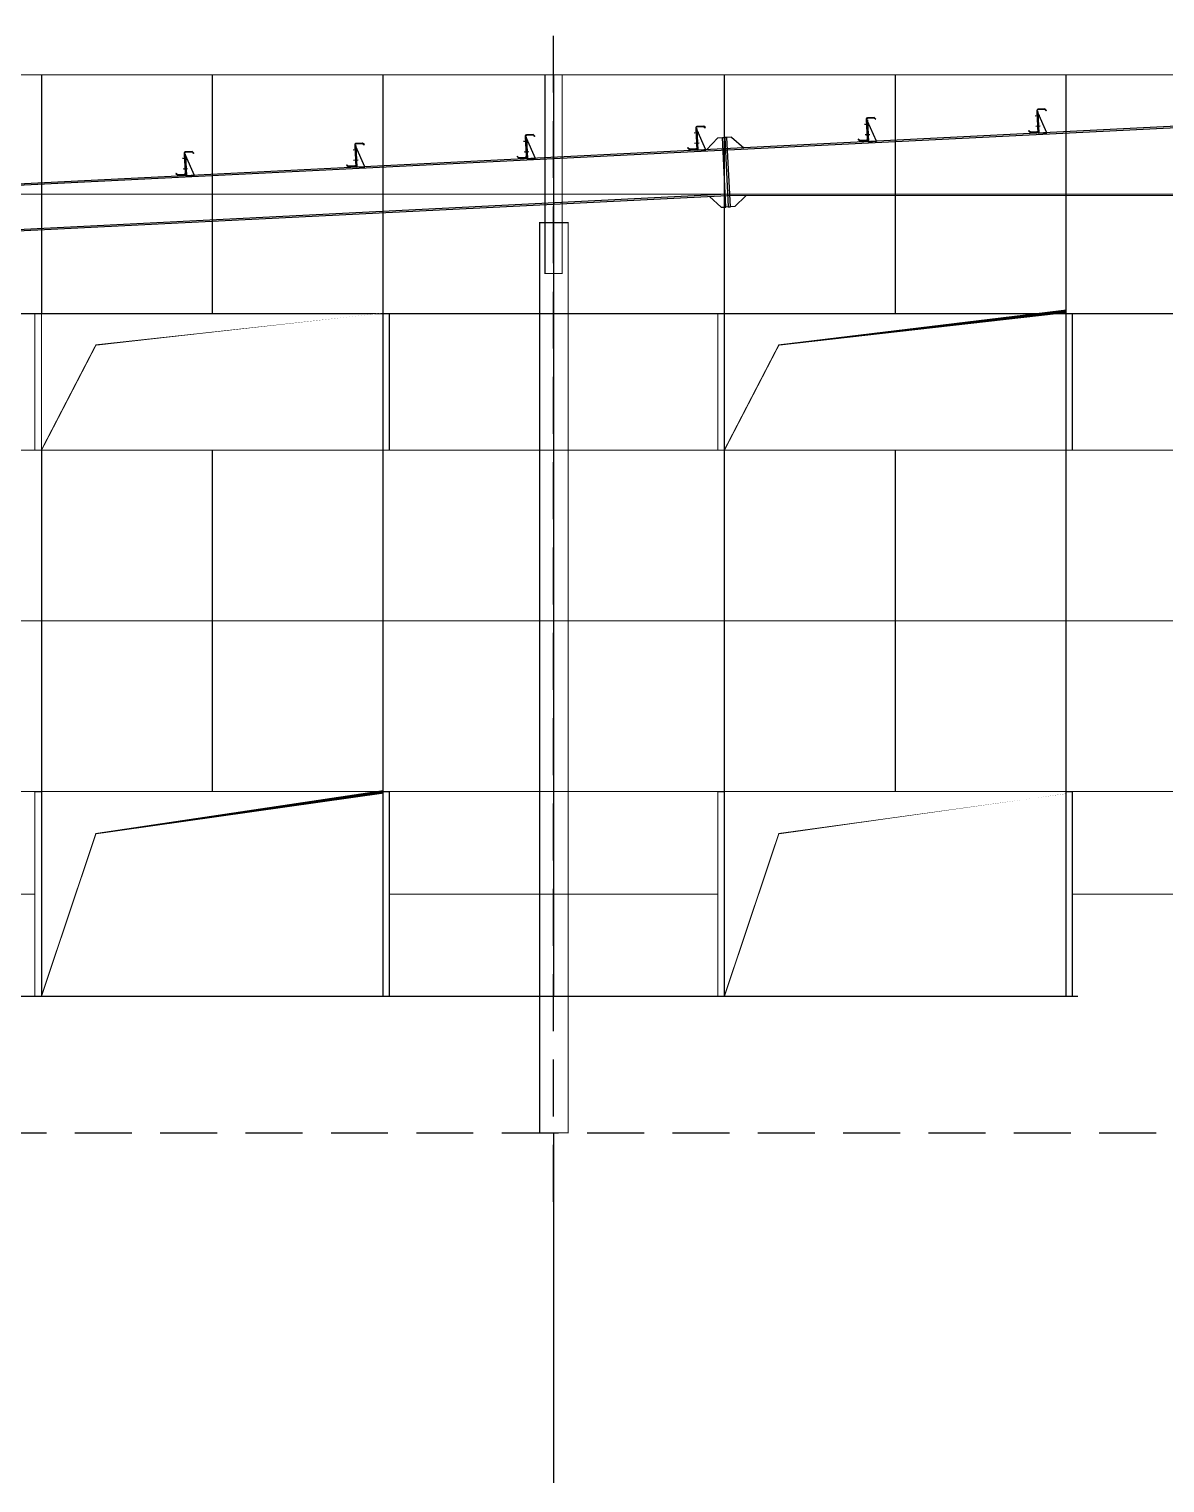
# Model space of a CAD drawing. Extents: x 180850 to 1400258, y 48356 to 327067.
# Drawn here: x 1213655 to 1223634, y 162646 to 175425 of the extents above; entities that cross this region are included whole.
import ezdxf

# ---------------------------------------------------------------- set-up
doc = ezdxf.new("R2010")
doc.units = 0
doc.header["$LTSCALE"] = 1000
doc.linetypes.add('DASHED', pattern=[0.75, 0.5, -0.25])
for name, color, linetype in [('AXIS', 3, 'Continuous'), ('GL', 150, 'Continuous'), ('LT', 27, 'Continuous'), ('PZ', 202, 'Continuous')]:
    doc.layers.add(name, color=color, linetype=linetype)

# ---------------------------------------------------------------- blocks, each defined once
blk = doc.blocks.new('A$C68553040')
at = {"layer": 'GL'}
for p, q in [((18004.31003666017, 8861.887963403482), (829.5490711848252, 8003.149915130576)), ((18004.31003666017, 8873.902954040212), (829.7887717462145, 8015.176890795352)), ((13520.12374630431, 8249.19395163178, 1.392271750422225e-05), (3546.986702228896, 7750.537099429406)), ((13520.72299770731, 8237.208923565224, 1.392271750422225e-05), (3547.58595363237, 7738.55207136285)), ((17623.94291051943, 8248.419682057458, -0.0269881532153326), (13520.0822853744, 8250.023170219152, 1.721782697294838e-05)), ((17623.9508498162, 8237.219227854803, 1.202146251215724), (13520.68123319675, 8238.044213775778))]:
    blk.add_line(p, q, dxfattribs=at)
at = {"layer": 'LT', "color": 1, "linetype": 'Continuous'}
for p, q in [((14764.852057382, 8864.380575537449, -4.000000000042824), (14724.99634530582, 8862.38778993598, -4.000000000042824)), ((14764.852057382, 8864.380575537449, -4.000000000042824), (14724.99634530582, 8862.38778993598, -4.000000000042824)), ((16262.98056569882, 8939.287000953336, -4.000000000042824), (16223.12485362263, 8937.294215351809, -4.000000000042824)), ((16262.98056569882, 8939.287000953336, -4.000000000042824), (16223.12485362263, 8937.294215351809, -4.000000000042824)), ((16267.55088775046, 8847.880559934012, -4.000000000042824), (16227.69517567474, 8845.887774326839, -4.000000000042824)), ((16267.55088775046, 8847.880559934012, -4.000000000042824), (16227.69517567474, 8845.887774326839, -4.000000000042824)), ((11768.59504074836, 8714.567724705674, -4.000000000042824), (11728.73932867218, 8712.574939104263, -4.000000000042824)), ((11768.59504074836, 8714.567724705674, -4.000000000042824), (11728.73932867218, 8712.574939104263, -4.000000000042824)), ((13266.72354906518, 8789.474150121561, -4.000000000042824), (13226.867836989, 8787.48136452015, -4.000000000042824)), ((13266.72354906518, 8789.474150121561, -4.000000000042824), (13226.867836989, 8787.48136452015, -4.000000000042824)), ((13271.29387111682, 8698.067709102179, -4.000000000042824), (13231.43815904111, 8696.07492349518, -4.000000000042824)), ((13271.29387111682, 8698.067709102179, -4.000000000042824), (13231.43815904111, 8696.07492349518, -4.000000000042824)), ((14769.42237943364, 8772.974134518066, -4.000000000042824), (14729.56666735793, 8770.98134891101, -4.000000000042824)), ((14769.42237943364, 8772.974134518066, -4.000000000042824), (14729.56666735793, 8770.98134891101, -4.000000000042824)), ((8772.338024114724, 8564.754873874073, -4.000000000042824), (8732.48231203854, 8562.762088272662, -4.000000000042824)), ((8772.338024114724, 8564.754873874073, -4.000000000042824), (8732.48231203854, 8562.762088272662, -4.000000000042824)), ((10270.46653243154, 8639.661299289903, -4.000000000042824), (10230.61082035536, 8637.668513688259, -4.000000000042824)), ((10270.46653243154, 8639.661299289903, -4.000000000042824), (10230.61082035536, 8637.668513688259, -4.000000000042824)), ((11773.16536280001, 8623.161283686408, -4.000000000042824), (11733.30965072429, 8621.168498079292, -4.000000000042824)), ((11773.16536280001, 8623.161283686408, -4.000000000042824), (11733.30965072429, 8621.168498079292, -4.000000000042824)), ((8776.908346166369, 8473.348432854633, -4.000000000042824), (8737.052634090418, 8471.355647247634, -4.000000000042824)), ((8776.908346166369, 8473.348432854633, -4.000000000042824), (8737.052634090418, 8471.355647247634, -4.000000000042824)), ((10275.03685448319, 8548.254858270579, -4.000000000042824), (10235.18114240747, 8546.262072663289, -4.000000000042824)), ((10275.03685448319, 8548.254858270579, -4.000000000042824), (10235.18114240747, 8546.262072663289, -4.000000000042824))]:
    blk.add_line(p, q, dxfattribs=at)
at = {"layer": 'LT', "elevation": -4.000000000035434}
for points in [[(16240.66321905144, 8982.966709444474, -0.4142135623730951), (16250.15136627108, 8993.453609002987), (16305.8391592945, 8996.237998655066), (16319.95920964703, 8983.462715002242), (16321.97194961924, 8985.68732233916), (16306.93043673597, 8999.296310186037), (16247.00529640401, 8996.30005316902, 0.414213562373095), (16237.51714918436, 8985.813153610565), (16246.3561073849, 8809.033989629475, -0.4142135623730951), (16236.86796016572, 8798.547090070904), (16181.18016714207, 8795.762700418942), (16167.06011678837, 8808.537984072056), (16165.04737681663, 8806.313376734732), (16180.08888970036, 8792.704388887854), (16240.01403003326, 8795.700645905046, 0.4142135623730951), (16249.50217725243, 8806.187545463443), (16240.66321905144, 8982.966709444474)], [(13244.4062024178, 8833.153858612874, -0.4142135623730951), (13253.89434963744, 8843.640758171328), (13309.58214266086, 8846.42514782329), (13323.70219301339, 8833.649864170351), (13325.7149329856, 8835.8744715075), (13310.67342010234, 8849.483459354262), (13250.74827977037, 8846.487202337128, 0.414213562373095), (13241.26013255049, 8836.000302778673), (13250.09909075126, 8659.2211387977, -0.4142135623730951), (13240.61094353208, 8648.734239239246), (13184.92315050866, 8645.949849587283), (13170.80310015474, 8658.72513324034), (13168.79036018299, 8656.500525903073), (13183.83187306672, 8642.891538056196), (13243.75701339962, 8645.88779507333, 0.4142135623730951), (13253.2451606188, 8656.374694631784), (13244.4062024178, 8833.153858612874)], [(14742.53471073462, 8908.060284028645, -0.4142135623730951), (14752.02285795426, 8918.5471835871), (14807.71065097768, 8921.331573239062), (14821.83070133021, 8908.556289586239), (14823.84344130242, 8910.780896923272), (14808.80192841915, 8924.38988477015), (14748.87678808719, 8921.393627753016, 0.414213562373095), (14739.38864086755, 8910.906728194619), (14748.22759906808, 8734.127564213471, -0.4142135623730951), (14738.7394518489, 8723.640664655017), (14683.05165882548, 8720.856275003112), (14668.93160847155, 8733.631558656227), (14666.91886849981, 8731.406951318902), (14681.96038138354, 8717.797963472025), (14741.88552171644, 8720.794220489275, 0.4142135623730951), (14751.37366893562, 8731.281120047555), (14742.53471073462, 8908.060284028645)], [(10248.14918578416, 8683.34100778104, -0.4142135623730951), (10257.6373330038, 8693.827907339437), (10313.32512602722, 8696.612296991632), (10327.44517637976, 8683.837013338692), (10329.45791635197, 8686.061620675726), (10314.4164034687, 8699.670608522603), (10254.49126313673, 8696.674351505586, 0.414213562373095), (10245.00311591709, 8686.187451947073), (10253.84207411762, 8509.408287965925, -0.4142135623730951), (10244.35392689845, 8498.921388407529), (10188.66613387503, 8496.13699875545), (10174.5460835211, 8508.91228240868), (10172.53334354935, 8506.68767507124), (10187.57485643309, 8493.078687224304), (10247.49999676598, 8496.074944241613, 0.4142135623730951), (10256.98814398493, 8506.56184380001), (10248.14918578416, 8683.34100778104)], [(11746.27769410098, 8758.24743319687, -0.4142135623730951), (11755.76584132062, 8768.734332755383), (11811.45363434404, 8771.51872240752), (11825.57368469657, 8758.743438754522), (11827.58642466879, 8760.96804609173), (11812.54491178552, 8774.577033938374), (11752.61977145355, 8771.580776921357, 0.414213562373095), (11743.13162423391, 8761.093877362902), (11751.97058243444, 8584.314713381871, -0.4142135623730951), (11742.48243521526, 8573.827813823475), (11686.79464219185, 8571.043424171396), (11672.67459183792, 8583.818707824394), (11670.66185186617, 8581.594100487186), (11685.7033647499, 8567.985112640308), (11745.62850508257, 8570.981369657442, 0.4142135623730951), (11755.11665230198, 8581.468269215897), (11746.27769410098, 8758.24743319687)], [(8750.020677467342, 8608.434582365328, -0.4142135623730951), (8759.508824686985, 8618.921481923782), (8815.196617710404, 8621.705871575745), (8829.316668062937, 8608.930587922805), (8831.329408035148, 8611.155195260013), (8816.28789515188, 8624.764183106774), (8756.362754819915, 8621.767926089582, 0.414213562373095), (8746.874607600272, 8611.281026531127), (8755.713565800805, 8434.501862550154, -0.4142135623730951), (8746.225418581627, 8424.014962991758), (8690.537625558209, 8421.230573339737), (8676.41757520428, 8434.005856992793), (8674.404835232534, 8431.781249655527), (8689.446348116267, 8418.17226180865), (8749.371488449164, 8421.168518825783, 0.4142135623730951), (8758.859635668341, 8431.655418384238), (8750.020677467342, 8608.434582365328)]]:
    blk.add_lwpolyline(points, format="xyb", dxfattribs=at)
at = {"layer": 'LT'}
for points in [[(16240.9129071366, 8977.972947750357), (16246.90542116901, 8978.272573451977), (16256.49344362505, 8786.512124387722), (16250.50092959218, 8786.212498686276)], [(16247.40479733888, 8968.285050063278), (16256.49344362505, 8786.512124387722), (16326.39168114681, 8790.007036264753)], [(13244.65589050273, 8828.160096918582), (13250.64840453537, 8828.459722620319), (13260.23642699141, 8636.699273555889), (13254.24391295854, 8636.399647854385)], [(13251.14778070524, 8818.47219923156), (13260.23642699141, 8636.699273555889), (13330.13466451317, 8640.194185432862)], [(14742.78439881979, 8903.06652233447), (14748.77691285219, 8903.36614803609), (14758.36493530823, 8711.605698971834), (14752.37242127536, 8711.30607327033)], [(14749.27628902183, 8893.37862464739), (14758.36493530823, 8711.605698971834), (14828.26317282999, 8715.100610848749)], [(11746.52738218615, 8753.253671502636), (11752.51989621855, 8753.553297204431), (11762.10791867436, 8561.792848140118), (11756.11540464172, 8561.493222438614)], [(11753.01927238842, 8743.565773815732), (11762.10791867436, 8561.792848140118), (11832.00615619635, 8565.28776001709)], [(8750.270365552511, 8603.440820671036), (8756.262879585149, 8603.740446372773), (8765.850902040955, 8411.979997308343), (8759.858388007851, 8411.680371606839)], [(8756.762255754787, 8593.752922983957), (8765.850902040955, 8411.979997308343), (8835.749139562715, 8415.474909185374)], [(10248.39887386933, 8678.347246086807), (10254.39138790173, 8678.646871788427), (10263.97941035754, 8486.886422724288), (10257.9868963249, 8486.586797022726)], [(10254.89076407161, 8668.65934839996), (10263.97941035754, 8486.886422724288), (10333.87764787953, 8490.38133460132)]]:
    blk.add_lwpolyline(points, close=True, dxfattribs=at)
at = {"layer": 'LT', "color": 1, "linetype": 'Continuous'}
for points in [[(16240.51265646936, 8925.903007869376, -4.000000000042824), (16239.2896542144, 8950.363053006004, -4.000000000042824), (16249.50142752053, 8926.352446420584, -4.000000000042824), (16248.2784252665, 8950.812491557735, -4.000000000042824)], [(16240.51265646936, 8925.903007869376, -4.000000000042824), (16239.2896542144, 8950.363053006004, -4.000000000042824), (16249.50142752053, 8926.352446420584, -4.000000000042824), (16248.2784252665, 8950.812491557735, -4.000000000042824)], [(14742.38414815255, 8850.996582453605, -4.000000000042824), (14741.16114589758, 8875.456627590116, -4.000000000042824), (14751.37291920371, 8851.446021004755, -4.000000000042824), (14750.14991694968, 8875.906066141848, -4.000000000042824)], [(14742.38414815255, 8850.996582453605, -4.000000000042824), (14741.16114589758, 8875.456627590116, -4.000000000042824), (14751.37291920371, 8851.446021004755, -4.000000000042824), (14750.14991694968, 8875.906066141848, -4.000000000042824)], [(16243.85997626372, 8858.956611981383, -4.000000000042824), (16245.0829785238, 8834.496566845104, -4.000000000042824), (16252.84874731535, 8859.406050535385, -4.000000000042824), (16254.07174957497, 8834.94600539864, -4.000000000042824)], [(16243.85997626372, 8858.956611981383, -4.000000000042824), (16245.0829785238, 8834.496566845104, -4.000000000042824), (16252.84874731535, 8859.406050535385, -4.000000000042824), (16254.07174957497, 8834.94600539864, -4.000000000042824)], [(11746.12713151891, 8701.18373162183, -4.000000000042824), (11744.90412926394, 8725.643776758458, -4.000000000042824), (11755.11590257008, 8701.633170173038, -4.000000000042824), (11753.89290031604, 8726.093215310131, -4.000000000042824)], [(11746.12713151891, 8701.18373162183, -4.000000000042824), (11744.90412926394, 8725.643776758458, -4.000000000042824), (11755.11590257008, 8701.633170173038, -4.000000000042824), (11753.89290031604, 8726.093215310131, -4.000000000042824)], [(13244.25563983573, 8776.090157037717, -4.000000000042824), (13243.03263758076, 8800.550202174287, -4.000000000042824), (13253.24441088689, 8776.539595588925, -4.000000000042824), (13252.02140863286, 8800.999640725902, -4.000000000042824)], [(13244.25563983573, 8776.090157037717, -4.000000000042824), (13243.03263758076, 8800.550202174287, -4.000000000042824), (13253.24441088689, 8776.539595588925, -4.000000000042824), (13252.02140863286, 8800.999640725902, -4.000000000042824)], [(13247.60295963008, 8709.143761149491, -4.000000000042824), (13248.82596189016, 8684.683716013446, -4.000000000042824), (13256.59173068171, 8709.593199703493, -4.000000000042824), (13257.81473294133, 8685.133154566865, -4.000000000042824)], [(13247.60295963008, 8709.143761149491, -4.000000000042824), (13248.82596189016, 8684.683716013446, -4.000000000042824), (13256.59173068171, 8709.593199703493, -4.000000000042824), (13257.81473294133, 8685.133154566865, -4.000000000042824)], [(14745.7314679469, 8784.050186565437, -4.000000000042824), (14746.95447020698, 8759.590141429275, -4.000000000042824), (14754.72023899853, 8784.49962511938, -4.000000000042824), (14755.94324125815, 8760.039579982636, -4.000000000042824)], [(14745.7314679469, 8784.050186565437, -4.000000000042824), (14746.95447020698, 8759.590141429275, -4.000000000042824), (14754.72023899853, 8784.49962511938, -4.000000000042824), (14755.94324125815, 8760.039579982636, -4.000000000042824)], [(8749.87011488527, 8551.370880790171, -4.000000000042824), (8748.647112630308, 8575.830925926683, -4.000000000042824), (8758.858885936439, 8551.82031934138, -4.000000000042824), (8757.635883682175, 8576.280364478356, -4.000000000042824)], [(8749.87011488527, 8551.370880790171, -4.000000000042824), (8748.647112630308, 8575.830925926683, -4.000000000042824), (8758.858885936439, 8551.82031934138, -4.000000000042824), (8757.635883682175, 8576.280364478356, -4.000000000042824)], [(10247.99862320209, 8626.277306205942, -4.000000000042824), (10246.77562094713, 8650.737351342686, -4.000000000042824), (10256.98739425326, 8626.726744757092, -4.000000000042824), (10255.76439199923, 8651.186789894302, -4.000000000042824)], [(10247.99862320209, 8626.277306205942, -4.000000000042824), (10246.77562094713, 8650.737351342686, -4.000000000042824), (10256.98739425326, 8626.726744757092, -4.000000000042824), (10255.76439199923, 8651.186789894302, -4.000000000042824)], [(11749.47445131303, 8634.23733573372, -4.000000000042824), (11750.69745357335, 8609.777290597558, -4.000000000042824), (11758.4632223649, 8634.686774287664, -4.000000000042824), (11759.68622462451, 8610.226729151036, -4.000000000042824)], [(11749.47445131303, 8634.23733573372, -4.000000000042824), (11750.69745357335, 8609.777290597558, -4.000000000042824), (11758.4632223649, 8634.686774287664, -4.000000000042824), (11759.68622462451, 8610.226729151036, -4.000000000042824)], [(8753.217434679624, 8484.424484901945, -4.000000000042824), (8754.440436939476, 8459.9644397659, -4.000000000042824), (8762.206205731258, 8484.873923455947, -4.000000000042824), (8763.429207990877, 8460.41387831932, -4.000000000042824)], [(8753.217434679624, 8484.424484901945, -4.000000000042824), (8754.440436939476, 8459.9644397659, -4.000000000042824), (8762.206205731258, 8484.873923455947, -4.000000000042824), (8763.429207990877, 8460.41387831932, -4.000000000042824)], [(10251.34594299644, 8559.330910317833, -4.000000000042824), (10252.56894525653, 8534.870865181554, -4.000000000042824), (10260.33471404808, 8559.780348871893, -4.000000000042824), (10261.5577163077, 8535.32030373509, -4.000000000042824)], [(10251.34594299644, 8559.330910317833, -4.000000000042824), (10252.56894525653, 8534.870865181554, -4.000000000042824), (10260.33471404808, 8559.780348871893, -4.000000000042824), (10261.5577163077, 8535.32030373509, -4.000000000042824)]]:
    blk.add_solid(points, dxfattribs=at)
at = {"layer": 'PZ'}
for p, q in [((13435.22979749832, 8745.573864054517, -1.999999999974529), (13335.51588373072, 8640.467019429896, -4.018398004401605)), ((13435.22979749832, 8745.573864054517, -1.999999999974529), (13335.51588373072, 8640.467019429896, -4.018398004401605)), ((13435.22979749832, 8745.573864054517, -1.999999999974529), (13475.17989105545, 8747.57136873249, -1.999999999974529)), ((13435.22979749832, 8745.573864054517, -1.999999999974529), (13475.17989105545, 8747.57136873249, -1.999999999974529)), ((13555.08007816691, 8751.5663780889, -1.999999999974529), (13515.12998461025, 8749.568873410579, -1.999999999974529)), ((13555.08007816691, 8751.5663780889, -1.999999999974529), (13515.12998461025, 8749.568873410579, -1.999999999974529)), ((13555.08007816691, 8751.5663780889, -1.999999999974529), (13664.78113896213, 8656.930282193935, -4.018398004401605)), ((13555.08007816691, 8751.5663780889, -1.999999999974529), (13664.78113896213, 8656.930282193935, -4.018398004401605)), ((13465.75420589093, 8135.085696345661), (13363.06020892644, 8230.075918471091)), ((13465.75420589093, 8135.085696345661), (13363.06020892644, 8230.075918471091)), ((13585.60448655952, 8141.078210381325), (13682.13836826896, 8236.724760051351)), ((13585.60448655952, 8141.078210381325), (13682.13836826896, 8236.724760051351)), ((13465.75420589093, 8135.085696345661), (13505.70429944759, 8137.083201024448)), ((13465.75420589093, 8135.085696345661), (13505.70429944759, 8137.083201024448)), ((13585.60448655952, 8141.078210381325), (13545.65439300286, 8139.080705702829)), ((13585.60448655952, 8141.078210381325), (13545.65439300286, 8139.080705702829))]:
    blk.add_line(p, q, dxfattribs=at)
for points in [[(13525.67934621754, 8138.081953362911), (13505.70429943991, 8137.083201023866), (13475.17989105359, 8747.571368732257), (13495.15493783122, 8748.570121071301)], [(13525.67934621754, 8138.081953362911), (13505.70429943991, 8137.083201023866), (13475.17989105359, 8747.571368732257), (13495.15493783122, 8748.570121071301)], [(13525.67934621638, 8138.081953362911), (13545.65439300286, 8139.080705702829), (13515.12998461025, 8749.568873410579), (13495.15493783262, 8748.570121071592)], [(13525.67934621638, 8138.081953362911), (13545.65439300286, 8139.080705702829), (13515.12998461025, 8749.568873410579), (13495.15493783262, 8748.570121071592)]]:
    blk.add_lwpolyline(points, close=True, dxfattribs=at)
blk = doc.blocks.new('A$C5D176E33')
at = {"layer": 'LT', "linetype": 'DASHED'}
for p, q in [((13060.18621551734, 20193.91099197528), (13060.18621551734, 30501.96567437804)), ((604.5345429521985, 20800.31539618474), (37938.8950018473, 20800.31539618474))]:
    blk.add_line(p, q, dxfattribs=at)
at = {"layer": 'LT', "linetype": 'DASHED', "const_width": 10}
for points in [[(36810.18621552014, 30100.31539633029), (1310.186215517577, 30100.31539618474)], [(36810.18621552014, 29050.31497941248), (1310.186215517577, 29050.31497926693)], [(36810.18621552014, 28000.31456249658), (1310.186311465222, 28000.31456235104)], [(36810.18621552014, 26800.31538692222), (1310.186215517577, 26800.31538677559)], [(36810.18621552014, 25300.31538692222), (1310.186215523863, 25300.31538677559)], [(36810.18621552014, 23800.39455756708), (1310.186215523863, 23800.39455742046)], [(5742.143227499444, 22898.62789644627), (8503.229203544324, 22898.62789645637)], [(14503.22920354432, 22898.6278964667), (11617.14322749898, 22898.62789625325)], [(20503.22920354456, 22898.62789646408), (17617.14322749921, 22898.62789625063)], [(17668.18626338802, 22000.31539631006), (1310.186215517577, 22000.31539626478)]]:
    blk.add_lwpolyline(points, dxfattribs=at)
for points in [[(12985.18621551851, 30100.3153961795), (13135.18621551804, 30100.3153961795), (13135.18621551758, 28354.04173073295), (12985.18621551804, 28354.04173073295)], [(12938.18621542933, 20800.3153961795), (12938.18632203783, 28800.3153961795), (13188.18632200663, 28800.3153961795), (13188.18621539813, 20800.3153961795)], [(8503.229203547351, 28000.31538683022), (8560.186215515248, 28000.31538683022), (8560.186215511523, 26800.31538680065), (8503.229203543626, 26800.31538680065)], [(9039.139292627573, 27725.03491458701), (11560.18621551478, 28000.3153868347), (11560.18621552084, 26800.31538680065), (8560.186215520836, 26800.31538680065)], [(11617.14322750177, 28000.31538683022), (11560.18621553387, 28000.31538683022), (11560.18621553062, 26800.31538680065), (11617.14322749851, 26800.31538680065)], [(14503.22920354735, 28000.31538684055), (14560.18621551525, 28000.31538684055), (14560.18621551152, 26800.31538681098), (14503.22920354363, 26800.31538681098)], [(15039.13929262757, 27725.03491459735), (17560.18621551478, 28000.31538684503), (17560.18621552084, 26800.31538681098), (14560.18621552084, 26800.31538681098)], [(17617.14322750177, 28000.31538684055), (17560.18621553387, 28000.31538684055), (17560.18621553062, 26800.31538681098), (17617.14322749851, 26800.31538681098)], [(8503.229203545488, 23796.9403965036), (8560.186215513386, 23796.9403965036), (8560.186215511058, 22000.31539640913), (8503.22920354316, 22000.31539640913)], [(9039.139292624313, 23430.02757575607), (11560.18621551245, 23796.94039650809), (11560.18621552084, 22000.31539640913), (8560.186215520836, 22000.31539640913)], [(11617.14322749991, 23796.9403965036), (11560.18621553201, 23796.9403965036), (11560.18621553015, 22000.31539640913), (11617.14322749805, 22000.31539640913)], [(14503.22920354549, 23796.94039651394), (14560.18621551339, 23796.94039651394), (14560.18621551106, 22000.31539641946), (14503.22920354316, 22000.31539641946)], [(15039.13929262431, 23430.02757576641), (17560.18621551245, 23796.94039651842), (17560.18621552084, 22000.31539641946), (14560.18621552084, 22000.31539641946)], [(17617.14322749991, 23796.94039651394), (17560.18621553201, 23796.94039651394), (17560.18621553015, 22000.31539641946), (17617.14322749805, 22000.31539641946)]]:
    blk.add_lwpolyline(points, close=True, dxfattribs=at)
at = {"layer": 'LT', "linetype": 'DASHED'}
blk.add_blockref('A$C68553040', (1068.076559412992, 20800.31544314063, -4.031507468953994), dxfattribs=at)

msp = doc.modelspace()

# ---------------------------------------------------------------- linework, layer by layer
at = {"color": 4}
for p, q in [((1213763.302968849, 175023.3342391224), (1213763.302972995, 172923.333414184)), ((1215263.302968849, 175023.3342420837), (1215263.302972995, 172923.3334141902)), ((1216763.302968849, 175023.3342450451), (1216763.302968849, 166923.3342482072)), ((1218263.302968849, 175023.3342480064), (1218263.30298484, 166923.3342480865)), ((1219763.302968849, 175023.3342391327), (1219763.302972995, 172923.3334141943)), ((1221263.302968849, 175023.3342420941), (1221263.302972995, 172923.3334142005)), ((1222763.302968849, 175023.3342450554), (1222763.302968849, 166923.3342482176)), ((1213763.302975364, 171723.3342386122), (1213763.302975377, 166923.3342480664)), ((1215263.302975364, 171723.3342386122), (1215263.302981293, 168719.9592480114)), ((1219763.302975364, 171723.3342386226), (1219763.302975377, 166923.3342480767)), ((1221263.302975364, 171723.3342386226), (1221263.302981293, 168719.9592480218))]:
    msp.add_line(p, q, dxfattribs=at)
at = {"layer": 'AXIS'}
msp.add_line((1218263.302968849, 165723.3342574071), (1218263.302968855, 162646.4264552613), dxfattribs=at)

# ---------------------------------------------------------------- block references
msp.add_blockref('A$C5D176E33', (1205203.116753332, 144923.0188517981))

doc.saveas('drawing.dxf')
